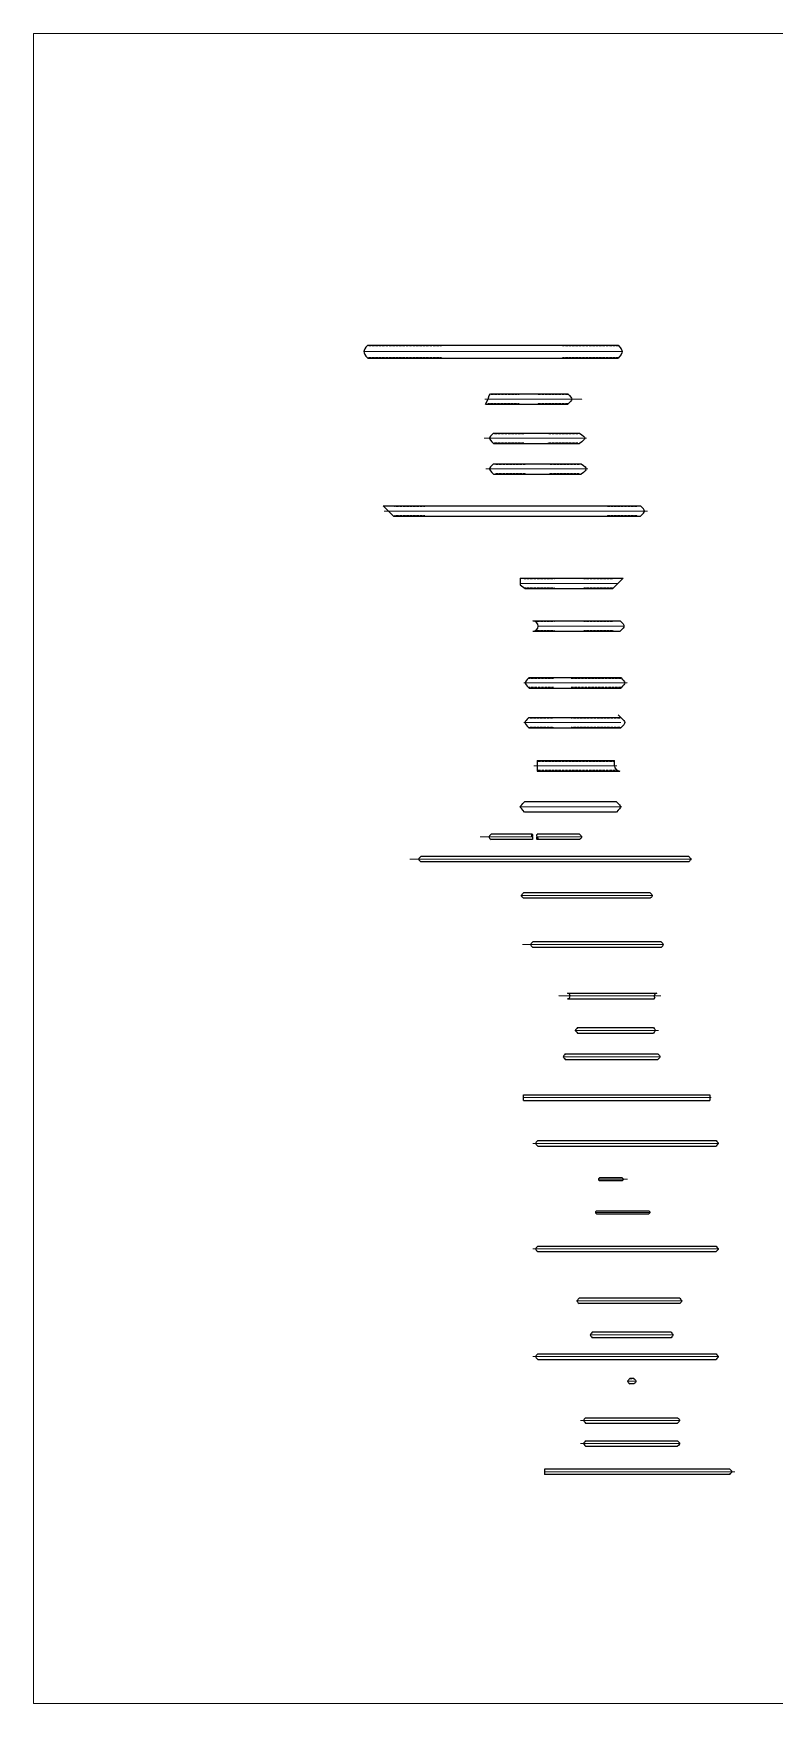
# Model space of a CAD drawing. Header units: inches. Extents: x -18249 to 140262, y -20124 to 30200.
# Drawn here: x 111710 to 123807, y -20124 to 7141 of the extents above; entities that cross this region are included whole.
import ezdxf

# ---------------------------------------------------------------- set-up
doc = ezdxf.new("R2010")
doc.units = ezdxf.units.IN
doc.header["$LTSCALE"] = 5
doc.header["$MEASUREMENT"] = 0
doc.linetypes.add('CENTER', pattern=[2, 1.25, -0.25, 0.25, -0.25])
doc.linetypes.add('HIDDEN', pattern=[0.375, 0.25, -0.125])
for name, color, linetype, lineweight in [('CENTER LINE', 1, 'CENTER', 0), ('HATCH', 250, 'Continuous', 0), ('HIDDEN', 8, 'HIDDEN', 0), ('PLUMBING', 3, 'Continuous', 25), ('STRUCTURE', 3, 'Continuous', 25)]:
    doc.layers.add(name, color=color, linetype=linetype, lineweight=lineweight)

msp = doc.modelspace()

# ---------------------------------------------------------------- linework, layer by layer
at = {"layer": 'CENTER LINE'}
for p, q in [((117102.00389, 1945.53825), (121317.75145, 1945.53825)), ((119076.72205, 1170.78173), (120668.94633, 1170.78173)), ((119068.52385, 532.2894), (120735.29268, 532.2894)), ((119094.02385, 31.76143), (120760.79268, 31.76143)), ((117437.22245, -655.92393), (121729.91573, -655.92393)), ((119652.83831, -1839.01063), (121252.83831, -1839.01063)), ((121348.68814, -2534.39264), (119947.81314, -2534.39264)), ((119714.41826, -3460.79044), (121404.64212, -3460.79044)), ((119713.1746, -4110.13822), (121297.6746, -4110.13822)), ((119878.14378, -4815.69391), (121235.57696, -4815.69391)), ((119642.14351, -5485.66808), (121311.14351, -5485.66808)), ((121311.14351, -5485.66808), (119642.14351, -5485.66808)), ((119850.40492, -5976.42896), (119002.15271, -5976.42896)), ((120658.31037, -5976.42896), (119933.04092, -5976.42896)), ((122451.12996, -6339.41558), (117854.3303, -6339.41558)), ((121821.10368, -6933.71409), (119676.22868, -6933.71409)), ((121991.10512, -7734.54922), (119691.50875, -7734.54922)), ((121991.10512, -7734.54922), (119814.23012, -7734.54922)), ((121949.14226, -8572.535), (120280.80114, -8572.535)), ((120546.6896, -9133.89915), (121912.306, -9133.89915)), ((120358.0591, -9564.28666), (121946.9341, -9564.28666)), ((119711.04899, -10232.0766), (122771.16032, -10232.0766)), ((119858.44063, -10978.87603), (122896.44063, -10978.87603)), ((121406.00029, -11565.69148), (120930.50029, -11565.69148)), ((121780.28361, -12104.64666), (120881.65397, -12104.64666)), ((119858.44063, -12701.7647), (122896.44063, -12701.7647)), ((122302.10133, -13550.86924), (120573.80167, -13550.86924)), ((122302.10133, -13550.86924), (120573.80167, -13550.86924)), ((122150.19254, -14106.31617), (120798.44254, -14106.31617)), ((122150.19254, -14106.31617), (120798.44254, -14106.31617)), ((119858.44063, -14460.65553), (122896.44063, -14460.65553)), ((121553.53641, -14861.98977), (121400.53641, -14861.98977)), ((121553.53641, -14861.98977), (121400.53641, -14861.98977)), ((120637.74536, -15501.69065), (122255.62036, -15501.69065)), ((120637.74536, -15501.69065), (122255.62036, -15501.69065)), ((120637.74536, -15878.58252), (122255.62036, -15878.58252)), ((120637.74536, -15878.58252), (122255.62036, -15878.58252)), ((123159.68049, -16339.34977), (120045.18049, -16339.34977))]:
    msp.add_line(p, q, dxfattribs=at)
at = {"layer": 'HATCH'}
msp.add_line((121342.1746, -4070.13822), (121253.1746, -3981.13822), dxfattribs=at)
msp.add_lwpolyline([(111709.94854, 7140.7156), (140261.52286, 7140.7156), (140261.52286, -20124.17019), (111709.94854, -20124.17019)], close=True, dxfattribs=at)
at = {"layer": 'HIDDEN'}
for p, q in [((117165.39867, 2040.98825), (118370.0385, 2040.98825)), ((120343.36462, 2038.23901), (121254.35667, 2038.23901)), ((117165.39917, 1850.14502), (118370.0385, 1850.09782)), ((120343.36462, 1852.49333), (121254.35717, 1852.45763)), ((119128.55163, 1097.30646), (119636.43032, 1097.28656)), ((119171.3451, 1244.3081), (119636.43032, 1244.3081)), ((119942.11423, 1244.3081), (120432.8451, 1244.3081)), ((119942.11423, 1097.27458), (120432.84553, 1097.25536)), ((119225.72075, 605.81577), (119716.45161, 605.81577)), ((120103.25811, 605.81577), (120593.98898, 605.81577)), ((119225.72075, 458.78226), (119716.45205, 458.76303)), ((120103.25811, 458.78226), (120593.98941, 458.76303)), ((119251.22075, 105.2878), (119741.95161, 105.2878)), ((120128.75811, 105.2878), (120619.48898, 105.2878)), ((119251.22075, -41.74572), (119741.95205, -41.76495)), ((120128.75811, -41.74572), (120619.48941, -41.76495)), ((117605.76355, -582.39756), (118096.49441, -582.39756)), ((117605.76355, -729.43107), (118096.49485, -729.4503)), ((121071.9624, -582.39756), (121562.69326, -582.39756)), ((121071.9624, -729.43107), (121562.6937, -729.4503)), ((120212.18279, -1765.48426), (119721.45192, -1765.48426)), ((120693.49384, -1765.48426), (121184.22471, -1765.48426)), ((120212.18279, -1912.51777), (119721.45149, -1912.537)), ((120693.49384, -1912.51777), (121179.31213, -1912.53681)), ((120212.18279, -2460.86627), (119904.95594, -2460.86627)), ((120212.18279, -2607.89979), (119904.96863, -2607.91182)), ((120693.49384, -2460.86627), (121184.22471, -2460.86627)), ((120693.49384, -2607.89979), (121179.31213, -2607.91882)), ((120200.41826, -3388.29044), (119787.0858, -3388.29044)), ((120200.41826, -3533.29044), (119787.0858, -3533.29044)), ((120486.41826, -3388.29044), (121298.91826, -3388.29044)), ((120486.41826, -3533.29044), (121298.91826, -3533.29044)), ((120199.1746, -4037.63822), (119785.84215, -4037.63822)), ((120485.1746, -4037.63822), (121297.6746, -4037.63822)), ((120199.1746, -4182.63822), (119785.84215, -4182.63822)), ((120485.1746, -4182.63822), (121297.6746, -4182.63822)), ((119947.74207, -4743.75309), (121194.7858, -4743.75309)), ((119947.74207, -4888.75309), (121236.82869, -4888.75309)), ((121516.54701, -14898.88976), (121437.52582, -14898.88976)), ((121516.54701, -14825.08978), (121445.03641, -14825.08978))]:
    msp.add_line(p, q, dxfattribs=at)
at = {"layer": 'PLUMBING'}
for centre, major_axis in [((119850.40492, -5954.17896), (0, 22.25)), ((119933.04092, -5998.67895), (0, -22.25))]:
    msp.add_ellipse(centre, major_axis=major_axis, ratio=0.3495061218, dxfattribs=at)
at = {"layer": 'PLUMBING', "extrusion": (0, 0, -1)}
for centre, major_axis in [((119850.40492, -5998.67895), (0, -22.25)), ((119933.04092, -5954.17896), (0, 22.25))]:
    msp.add_ellipse(centre, major_axis=major_axis, ratio=0.3495061218, start_param=3.1415926536, end_param=6.2831853072, dxfattribs=at)
at = {"layer": 'STRUCTURE'}
for p, q in [((117165.39867, 2053.68825), (121254.35667, 2053.68825)), ((117165.39867, 1837.44502), (121254.35667, 1837.2848)), ((119171.3451, 1255.3081), (120432.8451, 1255.3081)), ((119086.85121, 1086.3081), (120432.8451, 1086.25536)), ((119219.79268, 616.7894), (119355.29268, 616.7894)), ((119337.27964, 616.7894), (120625.29268, 616.7894)), ((119219.79268, 447.7894), (119355.29268, 447.7894)), ((119355.29268, 447.7894), (120625.29268, 447.7894)), ((119219.79268, 116.26143), (119355.29268, 116.26143)), ((119245.29268, 116.26143), (119380.79268, 116.26143)), ((119362.77964, 116.26143), (120650.79268, 116.26143)), ((119406.29268, 116.26143), (119974.29268, 116.26143)), ((120025.29268, 116.26143), (120650.79268, 116.26143)), ((119219.79268, -52.73857), (119355.29268, -52.73857)), ((119245.29268, -52.73857), (119380.79268, -52.73857)), ((119380.79268, -52.73857), (120650.79268, -52.73857)), ((119406.29268, -52.73857), (119974.29268, -52.73857)), ((120025.29268, -52.73857), (120650.79268, -52.73857)), ((117419.1066, -571.42393), (121618.66119, -571.42393)), ((117588.1066, -740.42393), (117419.1066, -571.42393)), ((117588.1066, -740.42393), (121618.66119, -740.42393)), ((119652.83831, -1754.51063), (121337.33831, -1754.51063)), ((121168.33831, -1923.51063), (121337.33831, -1754.51063)), ((119737.33831, -1923.51063), (121168.33831, -1923.51063)), ((119863.31314, -2449.89264), (121285.31314, -2449.89264)), ((119863.31314, -2618.89264), (121285.31314, -2618.89264)), ((119798.94463, -3376.29044), (121298.91826, -3376.29044)), ((119798.94463, -3545.29044), (121298.91826, -3545.29044)), ((119797.70098, -4025.63822), (121297.6746, -4025.63822)), ((119797.70098, -4194.63822), (121297.6746, -4194.63822)), ((119932.81217, -4731.19391), (121194.7858, -4731.19391)), ((119932.81217, -4900.19391), (121279.2858, -4900.19391)), ((121194.7858, -4815.69391), (121194.7858, -4731.19391)), ((121226.61714, -5401.16808), (119726.64351, -5401.16808)), ((121226.61714, -5570.16808), (119726.64351, -5570.16808)), ((119850.40492, -5931.92897), (119180.15271, -5931.92897)), ((120624.93538, -5931.92897), (119933.04092, -5931.92897)), ((119850.40492, -6020.92895), (119180.15271, -6020.92895)), ((120624.93538, -6020.92895), (119933.04092, -6020.92895)), ((122406.62997, -6294.91559), (118032.3303, -6294.91559)), ((122406.62997, -6383.91557), (118032.3303, -6383.91557)), ((121776.60368, -6889.21409), (119709.60368, -6889.21409)), ((121776.60368, -6978.21409), (119709.60368, -6978.21409)), ((121957.73012, -7690.04922), (119858.73012, -7690.04922)), ((121957.73012, -7779.04922), (119858.73012, -7779.04922)), ((120425.86865, -8528.035), (121885.86865, -8528.035)), ((120425.86865, -8617.035), (121841.36865, -8617.035)), ((121841.36865, -8617.035), (121854.40239, -8604.00125)), ((120591.1896, -9089.39915), (121828.6896, -9089.39915)), ((120591.1896, -9178.39914), (121828.6896, -9178.39914)), ((120391.4341, -9519.78666), (121902.4341, -9519.78666)), ((120391.4341, -9608.78666), (121902.4341, -9608.78666)), ((119711.04899, -10187.57661), (122747.71584, -10187.57661)), ((119711.04899, -10276.57659), (119711.04899, -10187.57661)), ((119711.04899, -10276.57659), (122747.71584, -10276.57659)), ((122747.71584, -10187.57661), (122747.71584, -10276.57659)), ((119942.94063, -10934.37604), (122851.94064, -10934.37604)), ((119942.94063, -11023.37602), (122851.94064, -11023.37602)), ((121321.50029, -11541.69148), (120948.50029, -11541.69148)), ((121321.50029, -11589.69148), (120948.50029, -11589.69148)), ((120899.65397, -12080.64666), (121756.28361, -12080.64666)), ((120899.65397, -12128.64666), (121756.28361, -12128.64666)), ((119942.94063, -12657.26471), (122851.94064, -12657.26471)), ((119942.94063, -12746.2647), (122851.94064, -12746.2647)), ((122257.60134, -13506.36925), (120618.30166, -13506.36925)), ((122257.60134, -13595.36924), (120618.30166, -13595.36924)), ((122116.81755, -14061.81617), (120831.81754, -14061.81617)), ((122116.81755, -14150.81616), (120831.81754, -14150.81616)), ((119942.94063, -14416.15554), (122851.94064, -14416.15554)), ((119942.94063, -14505.15552), (122851.94064, -14505.15552)), ((121509.03642, -14817.48978), (121445.03641, -14817.48978)), ((121509.03642, -14906.48976), (121445.03641, -14906.48976)), ((120722.24536, -15457.19066), (122222.24536, -15457.19066)), ((120722.21899, -15546.19065), (122222.24536, -15546.19065)), ((120722.21899, -15923.08252), (122222.24536, -15923.08252)), ((120722.24536, -15834.08253), (122222.24536, -15834.08253)), ((123075.18049, -16294.84977), (120051.18049, -16294.84977)), ((120051.18049, -16294.84977), (120051.18049, -16383.84977)), ((123075.18049, -16383.84977), (120051.18049, -16383.84977))]:
    msp.add_line(p, q, dxfattribs=at)
for points in [[(117165.39867, 2053.68825), (117137.66346, 2017.77918), (117117.85259, 1989.47508), (117105.96607, 1966.24183), (117102.00389, 1945.54535), (117105.96607, 1924.85153), (117117.85259, 1901.62626), (117137.66346, 1873.33546), (117165.39867, 1837.44502)], [(121254.35667, 2053.68825), (121282.09189, 2017.77887), (121301.90274, 1989.47257), (121313.78923, 1966.23338), (121317.75133, 1945.52532), (121313.78905, 1924.81241), (121301.90236, 1901.55867), (121282.09127, 1873.22812), (121254.35574, 1837.2848)], [(119086.85121, 1086.3081), (119131.10604, 1170.78173), (119146.56925, 1230.53225)], [(119146.56925, 1230.53225), (119171.3451, 1255.3081)], [(120432.8451, 1255.3081), (120460.58031, 1227.2427), (120480.39118, 1205.12056), (120492.2777, 1186.9606), (120496.23987, 1170.78173), (120492.2777, 1154.60285), (120480.39118, 1136.44289), (120460.58031, 1114.32075), (120432.8451, 1086.25536)], [(119219.79268, 616.7894), (119192.06612, 588.73276), (119172.26143, 566.61752), (119160.37862, 548.46323), (119156.41768, 532.2894), (119160.37862, 516.11557), (119172.26143, 497.96127), (119192.06612, 475.84604), (119219.79268, 447.7894)], [(120625.29268, 616.7894), (120661.38643, 588.73276), (120687.16768, 566.61752), (120702.63643, 548.46323), (120707.79268, 532.2894), (120702.63643, 516.11557), (120687.16768, 497.96127), (120661.38643, 475.84604), (120625.29268, 447.7894)], [(119219.79268, 116.26143), (119192.06612, 88.20478), (119172.26143, 66.08955), (119160.37862, 47.93525), (119156.41768, 31.76143), (119160.37862, 15.5876), (119172.26143, -2.5667), (119192.06612, -24.68193), (119219.79268, -52.73857)], [(120650.79268, 116.26143), (120686.88643, 88.20478), (120712.66768, 66.08955), (120728.13643, 47.93525), (120733.29268, 31.76143), (120728.13643, 15.5876), (120712.66768, -2.5667), (120686.88643, -24.68193), (120650.79268, -52.73857)], [(121618.66119, -740.42393), (121646.38776, -712.36729), (121666.19244, -690.25206), (121678.07526, -672.09776), (121682.03619, -655.92393), (121678.07526, -639.7501), (121666.19244, -621.59581), (121646.38776, -599.48057), (121618.66119, -571.42393)], [(119652.83831, -1754.51063), (119652.83831, -1860.13563), (119737.33831, -1923.51063)], [(121285.31314, -2449.89264), (121313.0397, -2477.94929), (121332.84439, -2500.06452), (121344.7272, -2518.21882), (121348.68814, -2534.39264), (121344.7272, -2550.56647), (121332.84439, -2568.72077), (121313.0397, -2590.836), (121285.31314, -2618.89264)], [(119798.94463, -3376.29044), (119771.21806, -3404.34708), (119751.41338, -3426.46232), (119739.53056, -3444.61662), (119735.56963, -3460.79044), (119739.53056, -3476.96427), (119751.41338, -3495.11857), (119771.21806, -3517.2338), (119798.94463, -3545.29044)], [(121298.91826, -3376.29044), (121326.64482, -3404.34708), (121346.44951, -3426.46232), (121358.33232, -3444.61662), (121362.29326, -3460.79044), (121358.33232, -3476.96427), (121346.44951, -3495.11857), (121326.64482, -3517.2338), (121298.91826, -3545.29044)], [(119797.70098, -4025.63822), (119769.97441, -4053.69486), (119750.16973, -4075.8101), (119738.28691, -4093.9644), (119734.32598, -4110.13822), (119738.28691, -4126.31205), (119750.16973, -4144.46635), (119769.97441, -4166.58158), (119797.70098, -4194.63822)], [(121297.6746, -4025.63822), (121325.40117, -4053.69486), (121345.20585, -4075.8101), (121357.08867, -4093.9644), (121361.0496, -4110.13822), (121357.08867, -4126.31205), (121345.20585, -4144.46635), (121325.40117, -4166.58158), (121297.6746, -4194.63822)], [(119932.81217, -4731.19391), (119932.81217, -4900.19391)], [(119726.64351, -5570.16808), (119698.91694, -5542.11144), (119679.11226, -5519.99621), (119667.22944, -5501.84191), (119663.26851, -5485.66808), (119667.22944, -5469.49425), (119679.11226, -5451.33996), (119698.91694, -5429.22472), (119726.64351, -5401.16808)], [(121226.61714, -5401.16808), (121254.3437, -5429.22472), (121274.14839, -5451.33996), (121286.0312, -5469.49425), (121289.99214, -5485.66808), (121286.0312, -5501.84191), (121274.14839, -5519.99621), (121254.3437, -5542.11144), (121226.61714, -5570.16808)], [(119180.15271, -5931.92897), (119165.55115, -5946.70435), (119155.12146, -5958.35084), (119148.86365, -5967.91138), (119146.77771, -5976.42896), (119148.86365, -5984.94653), (119155.12146, -5994.50708), (119165.55115, -6006.15356), (119180.15271, -6020.92895)], [(120624.93538, -5931.92897), (120639.53694, -5946.70435), (120649.96663, -5958.35084), (120656.22444, -5967.91138), (120658.31037, -5976.42896), (120656.22444, -5984.94653), (120649.96663, -5994.50708), (120639.53694, -6006.15356), (120624.93538, -6020.92895)], [(118032.3303, -6294.91559), (118017.72874, -6309.69097), (118007.29905, -6321.33746), (118001.04124, -6330.898), (117998.9553, -6339.41558), (118001.04124, -6347.93316), (118007.29905, -6357.4937), (118017.72874, -6369.14018), (118032.3303, -6383.91557)], [(122406.62997, -6294.91559), (122421.23153, -6309.69097), (122431.66121, -6321.33746), (122437.91903, -6330.898), (122440.00496, -6339.41558), (122437.91903, -6347.93316), (122431.66121, -6357.4937), (122421.23153, -6369.14018), (122406.62997, -6383.91557)], [(119709.60368, -6978.21409), (119695.00211, -6963.4387), (119684.57243, -6951.79221), (119678.31461, -6942.23167), (119676.22868, -6933.71409), (119678.31461, -6925.19651), (119684.57243, -6915.63596), (119695.00211, -6903.98948), (119709.60368, -6889.21409)], [(121776.60368, -6889.21409), (121791.20524, -6903.98948), (121801.63493, -6915.63596), (121807.89274, -6925.19651), (121809.97868, -6933.71409), (121807.89274, -6942.23167), (121801.63493, -6951.79221), (121791.20524, -6963.4387), (121776.60368, -6978.21409)], [(119858.73012, -7690.04922), (119844.12856, -7704.82461), (119833.69887, -7716.47109), (119827.44106, -7726.03164), (119825.35512, -7734.54922), (119827.44106, -7743.0668), (119833.69887, -7752.62734), (119844.12856, -7764.27383), (119858.73012, -7779.04922)], [(121957.73012, -7779.04922), (121972.33169, -7764.27383), (121982.76137, -7752.62734), (121989.01919, -7743.0668), (121991.10512, -7734.54922), (121989.01919, -7726.03164), (121982.76137, -7716.47109), (121972.33169, -7704.82461), (121957.73012, -7690.04922)], [(120591.1896, -9089.39915), (120576.58804, -9104.17454), (120566.15835, -9115.82102), (120559.90054, -9125.38157), (120557.8146, -9133.89915), (120559.90054, -9142.41672), (120566.15835, -9151.97727), (120576.58804, -9163.62375), (120591.1896, -9178.39914)], [(121828.6896, -9089.39915), (121843.29116, -9104.17454), (121853.72084, -9115.82102), (121859.97866, -9125.38157), (121862.06459, -9133.89915), (121859.97866, -9142.41672), (121853.72084, -9151.97727), (121843.29116, -9163.62375), (121828.6896, -9178.39914)], [(120391.4341, -9519.78666), (120376.83253, -9534.56205), (120366.40285, -9546.20854), (120360.14503, -9555.76908), (120358.0591, -9564.28666), (120360.14503, -9572.80424), (120366.40285, -9582.36479), (120376.83253, -9594.01127), (120391.4341, -9608.78666)], [(121902.4341, -9519.78666), (121917.03566, -9534.56205), (121927.46535, -9546.20854), (121933.72316, -9555.76908), (121935.8091, -9564.28666), (121933.72316, -9572.80424), (121927.46535, -9582.36479), (121917.03566, -9594.01127), (121902.4341, -9608.78666)], [(119942.94063, -10934.37604), (119928.33907, -10949.15143), (119917.90938, -10960.79791), (119911.65157, -10970.35846), (119909.56563, -10978.87603), (119911.65157, -10987.39361), (119917.90938, -10996.95415), (119928.33907, -11008.60064), (119942.94063, -11023.37602)], [(122851.94064, -10934.37604), (122866.5422, -10949.15143), (122876.97188, -10960.79791), (122883.22969, -10970.35846), (122885.31563, -10978.87603), (122883.22969, -10987.39361), (122876.97188, -10996.95415), (122866.5422, -11008.60064), (122851.94064, -11023.37602)], [(120948.50029, -11541.69148), (120940.62529, -11549.66023), (120935.00029, -11555.94148), (120931.62529, -11561.09773), (120930.50029, -11565.69148), (120931.62529, -11570.28523), (120935.00029, -11575.44148), (120940.62529, -11581.72273), (120948.50029, -11589.69148)], [(121321.50029, -11541.69148), (121329.37529, -11549.66023), (121335.00029, -11555.94148), (121338.37529, -11561.09773), (121339.50029, -11565.69148), (121338.37529, -11570.28523), (121335.00029, -11575.44148), (121329.37529, -11581.72273), (121321.50029, -11589.69148)], [(120899.65397, -12080.64666), (120891.77897, -12088.61541), (120886.15397, -12094.89666), (120882.77897, -12100.05291), (120881.65397, -12104.64666), (120882.77897, -12109.24041), (120886.15397, -12114.39666), (120891.77897, -12120.67791), (120899.65397, -12128.64666)], [(121756.28361, -12080.64666), (121764.15861, -12088.61541), (121769.78361, -12094.89666), (121773.15861, -12100.05291), (121774.28361, -12104.64666), (121773.15861, -12109.24041), (121769.78361, -12114.39666), (121764.15861, -12120.67791), (121756.28361, -12128.64666)], [(119942.94063, -12657.26471), (119928.33907, -12672.0401), (119917.90938, -12683.68658), (119911.65157, -12693.24713), (119909.56563, -12701.7647), (119911.65157, -12710.28228), (119917.90938, -12719.84283), (119928.33907, -12731.48931), (119942.94063, -12746.2647)], [(122851.94064, -12657.26471), (122866.5422, -12672.0401), (122876.97188, -12683.68658), (122883.22969, -12693.24713), (122885.31563, -12701.7647), (122883.22969, -12710.28228), (122876.97188, -12719.84283), (122866.5422, -12731.48931), (122851.94064, -12746.2647)], [(120618.30166, -13506.36925), (120603.7001, -13521.14464), (120593.27041, -13532.79112), (120587.0126, -13542.35167), (120584.92667, -13550.86924), (120587.0126, -13559.38682), (120593.27041, -13568.94737), (120603.7001, -13580.59385), (120618.30166, -13595.36924)], [(122257.60134, -13506.36925), (122272.2029, -13521.14464), (122282.63258, -13532.79112), (122288.8904, -13542.35167), (122290.97633, -13550.86924), (122288.8904, -13559.38682), (122282.63258, -13568.94737), (122272.2029, -13580.59385), (122257.60134, -13595.36924)], [(120831.81754, -14061.81617), (120817.21598, -14076.59156), (120806.78629, -14088.23804), (120800.52848, -14097.79859), (120798.44254, -14106.31617), (120800.52848, -14114.83374), (120806.78629, -14124.39429), (120817.21598, -14136.04077), (120831.81754, -14150.81616)], [(122116.81755, -14061.81617), (122131.41911, -14076.59156), (122141.84879, -14088.23804), (122148.1066, -14097.79859), (122150.19254, -14106.31617), (122148.1066, -14114.83374), (122141.84879, -14124.39429), (122131.41911, -14136.04077), (122116.81755, -14150.81616)], [(119942.94063, -14416.15554), (119928.33907, -14430.93092), (119917.90938, -14442.57741), (119911.65157, -14452.13795), (119909.56563, -14460.65553), (119911.65157, -14469.1731), (119917.90938, -14478.73365), (119928.33907, -14490.38013), (119942.94063, -14505.15552)], [(122851.94064, -14416.15554), (122866.5422, -14430.93092), (122876.97188, -14442.57741), (122883.22969, -14452.13795), (122885.31563, -14460.65553), (122883.22969, -14469.1731), (122876.97188, -14478.73365), (122866.5422, -14490.38013), (122851.94064, -14505.15552)], [(121445.03641, -14817.48978), (121430.43485, -14832.26517), (121420.00516, -14843.91165), (121413.74735, -14853.47219), (121411.66141, -14861.98977), (121413.74735, -14870.50735), (121420.00516, -14880.06789), (121430.43485, -14891.71437), (121445.03641, -14906.48976)], [(121509.03642, -14817.48978), (121523.63798, -14832.26517), (121534.06767, -14843.91165), (121540.32548, -14853.47219), (121542.41142, -14861.98977), (121540.32548, -14870.50735), (121534.06767, -14880.06789), (121523.63798, -14891.71437), (121509.03642, -14906.48976)], [(120722.27173, -15457.19066), (120707.66142, -15471.96605), (120697.22483, -15483.61253), (120690.96135, -15493.17308), (120688.87036, -15501.69065), (120690.95125, -15510.20823), (120697.2034, -15519.76878), (120707.62619, -15531.41526), (120722.21899, -15546.19065)], [(122222.24536, -15457.19066), (122236.84692, -15471.96605), (122247.27661, -15483.61253), (122253.53442, -15493.17308), (122255.62036, -15501.69065), (122253.53442, -15510.20823), (122247.27661, -15519.76878), (122236.84692, -15531.41526), (122222.24536, -15546.19065)], [(120722.27173, -15834.08253), (120707.66142, -15848.85792), (120697.22483, -15860.5044), (120690.96135, -15870.06495), (120688.87036, -15878.58252), (120690.95125, -15887.1001), (120697.2034, -15896.66065), (120707.62619, -15908.30713), (120722.21899, -15923.08252)], [(122222.24536, -15834.08253), (122236.84692, -15848.85792), (122247.27661, -15860.5044), (122253.53442, -15870.06495), (122255.62036, -15878.58252), (122253.53442, -15887.1001), (122247.27661, -15896.66065), (122236.84692, -15908.30713), (122222.24536, -15923.08252)], [(123075.18049, -16383.84977), (123089.78205, -16369.07438), (123100.21174, -16357.42789), (123106.46955, -16347.86735), (123108.55549, -16339.34977), (123106.46955, -16330.83219), (123100.21174, -16321.27164), (123089.78205, -16309.62516), (123075.18049, -16294.84977)]]:
    msp.add_lwpolyline(points, dxfattribs=at)
for centre, radius, start, end in [((119863.31314, -2534.39264), 84.5, 270, 90), ((121279.2858, -4815.69391), 84.5, 180, 270), ((120425.86865, -8572.535), 44.5, 270, 90), ((121885.86865, -8572.535), 44.5, 90, 225)]:
    msp.add_arc(centre, radius, start, end, dxfattribs=at)

doc.saveas('drawing.dxf')
